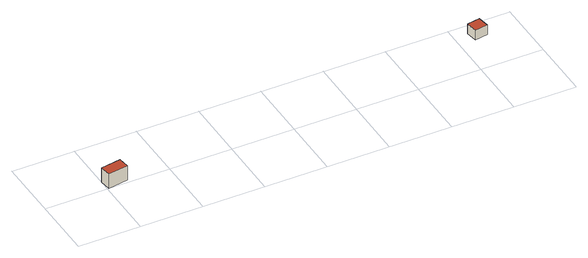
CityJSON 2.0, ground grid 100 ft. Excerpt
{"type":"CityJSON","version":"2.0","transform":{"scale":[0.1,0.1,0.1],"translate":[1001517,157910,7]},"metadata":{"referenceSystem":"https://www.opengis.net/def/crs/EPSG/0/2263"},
"CityObjects":{
"building1":{"type":"Building","attributes":{"name":"Bldg_2210014677","BIN":"3200497"},"geometry":[{"type":"MultiSurface","lod":"2","boundaries":[[[0,1,2,3]],[[4,5,6,7]],[[2,1,7,6]],[[3,2,6,5]],[[0,3,5,4]],[[1,0,4,7]]],"semantics":{"surfaces":[{"type":"RoofSurface","BIN":"3200497"},{"type":"GroundSurface"},{"type":"WallSurface"}],"values":[0,1,2,2,2,2]}}]},
"building2":{"type":"Building","attributes":{"name":"Bldg_2511014602","BIN":"3410375"},"geometry":[{"type":"MultiSurface","lod":"2","boundaries":[[[8,9,10,11]],[[12,13,14,15]],[[8,11,15,14]],[[9,8,14,13]],[[10,9,13,12]],[[11,10,12,15]]],"semantics":{"surfaces":[{"type":"RoofSurface","BIN":"3410375"},{"type":"GroundSurface"},{"type":"WallSurface"}],"values":[0,1,2,2,2,2]}}]}
},
"vertices":[
[327,235,255],[3,188,255],[29,7,255],[353,54,255],[327,235,1],[353,54,1],[29,7,1],[3,188,1],
[6225,836,168],[6254,648,168],[6463,680,168],[6434,869,168],[6463,680,2],[6254,648,2],[6225,836,2],[6434,869,2]
]}
